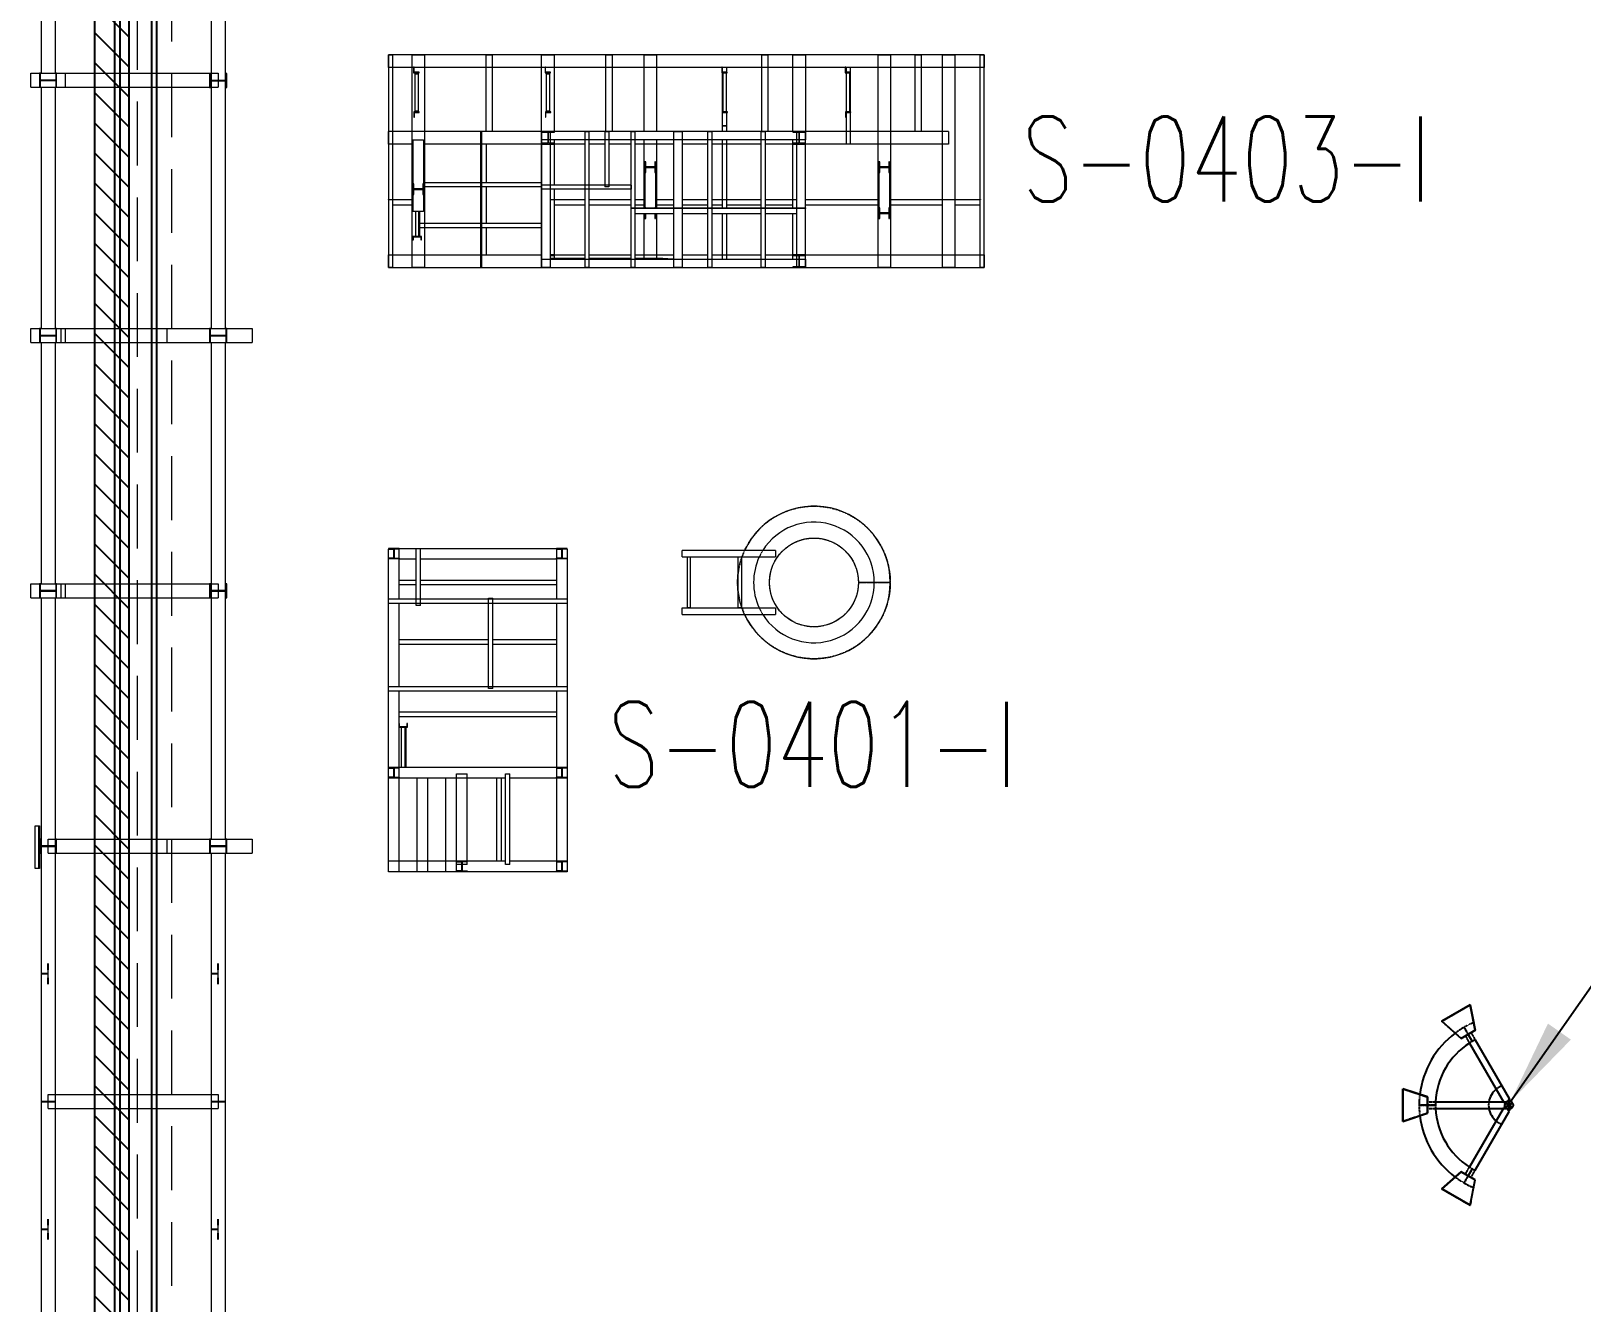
# Model space of a CAD drawing. Header units: inches. Extents: x -430764 to 624329, y 7374 to 217374.
# Drawn here: x -242795 to -224584, y 111871 to 126808 of the extents above; entities that cross this region are included whole.
import ezdxf
from ezdxf.enums import TextEntityAlignment as Align

# ---------------------------------------------------------------- set-up
doc = ezdxf.new("R2010")
doc.units = ezdxf.units.IN
doc.header["$MEASUREMENT"] = 0
doc.linetypes.add('CABLEROUTEALL-EMBED 1_DWG$0$HIDDEN2', pattern=[0.1875, 0.125, -0.0625])
doc.linetypes.add('CABLETRAYLAYOUT-EMBED 2_DWG$0$HIDDEN2', pattern=[0.1875, 0.125, -0.0625])
for name, color, linetype, lineweight in [('Background Stuff', 252, 'Continuous', 5), ('Buildings', 7, 'Continuous', 5), ('Cable Tray Instruments', 7, 'Continuous', 13), ('Cable Tray Power', 7, 'Continuous', 13), ('CABLETRAYLAYOUT-EMBED 2_DWG$0$DwgTemplate', 7, 'Continuous', 9), ('Labels', 7, 'Continuous', 5)]:
    doc.layers.add(name, color=color, linetype=linetype, lineweight=lineweight)
for name, color, linetype in [('Cables', 7, 'Continuous'), ('REV.D CLOUD', 2, 'Continuous'), ('照明平面设备层', 1, 'Continuous')]:
    doc.layers.add(name, color=color, linetype=linetype)
doc.styles.add('HZTXT', font='simplexs.shx', dxfattribs={"width": 0.7, "bigfont": 'hztxt.shx'})
doc.styles.get("Standard").update_dxf_attribs({"font": 'arial.ttf'})
doc.dimstyles.get("Standard").update_dxf_attribs({"dimtxt": 0.18, "dimasz": 0.18, "dimexe": 0.18, "dimexo": 0.0625, "dimgap": 0.09, "dimtad": 0, "dimtih": 1, "dimtoh": 1, "dimdec": 4, "dimzin": 0, "dimdsep": 46, "dimtxsty": 'Standard', "dimcen": 0.09, "dimadec": 0, "dimazin": 0, "dimtfac": 1, "dimtdec": 4, "dimtofl": 0, "dimtmove": 0, "dimatfit": 3, "dimfxl": 1, "dimtolj": 1, "dimtzin": 0, "dimarcsym": 0})

# ---------------------------------------------------------------- blocks, each defined once
blk = doc.blocks.new('Tower Light Type 2')
at = {"layer": '照明平面设备层', "color": 1, "linetype": 'CABLEROUTEALL-EMBED 1_DWG$0$HIDDEN2', "lineweight": -3}
for p, q in [((-401, 2598), (399, 2598)), ((399, 2598), (-401, 2598)), ((-201, 1998), (-401, 2598)), ((-201, 1998), (-401, 2598)), ((399, 2598), (199, 1998)), ((399, 2598), (199, 1998)), ((199, 1998), (-201, 1998)), ((-201, 1998), (199, 1998)), ((80, 2000), (-80, 2000)), ((-80, 2000), (0, 2000)), ((80, 2000), (-80, 2000)), ((-80, 2000), (0, 2000)), ((-80, 2000), (-80, 1798)), ((0, 2200), (0, 1998)), ((0, 1800), (0, 2200)), ((0, 2200), (0, 1998)), ((0, 1800), (0, 2200)), ((0, 2000), (80, 2000)), ((0, 2000), (80, 2000)), ((80, 2000), (80, 1798)), ((-2452, 954), (-2052, 1646)), ((-2052, 1646), (-2452, 954)), ((-2052, 1646), (-1632, 1173)), ((-2052, 1646), (-1632, 1173)), ((0, 1817), (0, 1800)), ((0, 1817), (0, 1800)), ((1632, 1173), (2052, 1646)), ((1632, 1173), (2052, 1646)), ((2052, 1646), (2452, 954)), ((2452, 954), (2052, 1646)), ((-1632, 1173), (-1832, 827)), ((-1832, 827), (-1632, 1173)), ((1832, 827), (1632, 1173)), ((1632, 1173), (1832, 827)), ((-1832, 827), (-2452, 954)), ((-1832, 827), (-2452, 954)), ((-1732, 1000), (-1905, 1100)), ((-1905, 1100), (-1732, 1000)), ((-1732, 1000), (-1905, 1100)), ((-1905, 1100), (-1732, 1000)), ((-1692, 1069), (-1772, 931)), ((-1692, 1069), (-1772, 931)), ((-1772, 931), (-1597, 830)), ((-1732, 1000), (-1559, 900)), ((-1732, 1000), (-1559, 900)), ((-1692, 1069), (-1517, 968)), ((-1559, 900), (-1573, 908)), ((-1559, 900), (-1573, 908)), ((1692, 1069), (1517, 968)), ((1559, 900), (1905, 1100)), ((1559, 900), (1905, 1100)), ((1573, 908), (1559, 900)), ((1573, 908), (1559, 900)), ((1772, 931), (1597, 830)), ((1692, 1069), (1772, 931)), ((1692, 1069), (1772, 931)), ((1905, 1100), (1732, 1000)), ((1905, 1100), (1732, 1000)), ((2452, 954), (1832, 827)), ((2452, 954), (1832, 827)), ((-160, 0), (-40, 69)), ((-160, 0), (-40, -69)), ((-80, 139), (40, 69)), ((-80, 139), (-80, 0)), ((80, 0), (-80, 0)), ((-80, 0), (0, 0)), ((0, 0), (-80, 0)), ((-80, 0), (80, 0)), ((80, 139), (-40, 69)), ((40, 69), (-40, -69)), ((-40, -69), (40, 69)), ((40, -69), (-40, 69)), ((-40, 69), (0, 0)), ((0, 0), (-40, 69)), ((-40, 69), (40, -69)), ((-40, -69), (0, 0)), ((0, 0), (-40, -69)), ((0, 0), (40, 69)), ((40, 69), (0, 0)), ((0, 0), (80, 0)), ((80, 0), (0, 0)), ((0, 0), (40, -69)), ((40, -69), (0, 0)), ((160, 0), (40, 69)), ((160, 0), (40, -69)), ((80, 139), (80, 0))]:
    blk.add_line(p, q, dxfattribs=at)
at = {"layer": '照明平面设备层', "color": 1, "linetype": 'Continuous', "lineweight": -3}
for p, q in [((399, 2598), (-401, 2598)), ((-401, 2598), (399, 2598)), ((-401, 2598), (-201, 1998)), ((-401, 2598), (-201, 1998)), ((199, 1998), (399, 2598)), ((399, 2598), (199, 1998)), ((-201, 1998), (199, 1998)), ((199, 1998), (-201, 1998)), ((0, 1998), (0, 1817)), ((0, 1998), (0, 1817)), ((-2052, 1646), (-2452, 954)), ((-2452, 954), (-2052, 1646)), ((-1632, 1173), (-2052, 1646)), ((-2052, 1646), (-1632, 1173)), ((-80, 1798), (-80, 139)), ((80, 1798), (80, 139)), ((2052, 1646), (1632, 1173)), ((2052, 1646), (1632, 1173)), ((2452, 954), (2052, 1646)), ((2052, 1646), (2452, 954)), ((-1832, 827), (-1632, 1173)), ((-1632, 1173), (-1832, 827)), ((1632, 1173), (1832, 827)), ((1832, 827), (1632, 1173)), ((-2452, 954), (-1832, 827)), ((-2452, 954), (-1832, 827)), ((-1573, 908), (-1732, 1000)), ((-1573, 908), (-1732, 1000)), ((-1597, 830), (-160, 0)), ((-1517, 968), (-80, 139)), ((1517, 968), (80, 139)), ((1597, 830), (160, 0)), ((1732, 1000), (1573, 908)), ((1732, 1000), (1573, 908)), ((1832, 827), (2452, 954)), ((2452, 954), (1832, 827))]:
    blk.add_line(p, q, dxfattribs=at)
blk.add_circle((0, 0), 100, dxfattribs=at)
blk.add_circle((0, 0), 100, dxfattribs=at)
for radius, start, end in [(2200, 96.8607, 143.1743), (2200, 36.8257, 83.1804), (1800, 92.5473, 147.4527), (1800, 32.5473, 87.4527), (500, 99.2069, 140.7931), (500, 99.2069, 140.7931), (500, 39.2069, 80.7931), (500, 39.2069, 80.7931)]:
    blk.add_arc((0, 0), radius, start, end, dxfattribs=at)
at = {"layer": '照明平面设备层', "color": 1, "linetype": 'CABLEROUTEALL-EMBED 1_DWG$0$HIDDEN2', "lineweight": -3}
for radius, start, end in [(2200, 90, 96.8607), (2200, 83.1804, 90), (1800, 90, 92.5473), (1800, 87.4527, 90), (2200, 143.1743, 150), (2200, 30, 36.8257), (2200, 150, 156.8257), (1800, 150, 152.5473), (1800, 147.4527, 150), (1800, 30, 32.5473), (1800, 27.4527, 30), (2200, 23.1743, 30), (500, 80.7931, 99.2069), (500, 80.7931, 99.2069), (500, 140.7931, 159.2069), (500, 140.7931, 159.2069), (500, 20.7931, 39.2069), (500, 20.7931, 39.2069)]:
    blk.add_arc((0, 0), radius, start, end, dxfattribs=at)

msp = doc.modelspace()

# ---------------------------------------------------------------- hatches: boundary and pattern name
at = {"layer": 'Cables'}
h = msp.add_hatch(dxfattribs=at)
h.set_pattern_fill('ANSI31', color=3, scale=2000, angle=90)
h.paths.add_polyline_path([(-242045, 135311), (-241645, 135311), (-241645, 93228), (-242045, 93228)])

# ---------------------------------------------------------------- linework, layer by layer
at = {"layer": 'Background Stuff', "linetype": 'Continuous'}
for p, q in [((-234485, 120628), (-234445, 120628)), ((-234047, 120704), (-234047, 120628)), ((-234445, 120028), (-234485, 120028)), ((-234047, 120028), (-234047, 119952))]:
    msp.add_line(p, q, dxfattribs=at)
at = {"layer": 'Buildings', "color": 5, "linetype": 'CABLETRAYLAYOUT-EMBED 2_DWG$0$HIDDEN2'}
msp.add_line((-233074, 120327), (-232699, 120327), dxfattribs=at)
at = {"layer": 'Buildings', "color": 5, "linetype": 'Continuous'}
msp.add_line((-232699, 120327), (-233074, 120327), dxfattribs=at)
at = {"layer": 'Buildings', "color": 5, "linetype": 'CABLETRAYLAYOUT-EMBED 2_DWG$0$HIDDEN2'}
for radius in [897, 522]:
    msp.add_circle((-233596, 120327), radius, dxfattribs=at)
at = {"layer": 'Buildings', "color": 5, "linetype": 'Continuous'}
msp.add_circle((-233596, 120327), 522, dxfattribs=at)
for radius, start, end in [(897, 0, 155.1293), (709, 0, 147.8739), (897, 160.3785, 161.2366), (709, 154.8745, 204.9339), (897, 172.5107, 187.4893), (897, 204.7195, 0), (709, 211.9213, 0), (897, 198.7634, 199.4758)]:
    msp.add_arc((-233596, 120327), radius, start, end, dxfattribs=at)
at = {"layer": 'Buildings', "color": 5, "linetype": 'CABLETRAYLAYOUT-EMBED 2_DWG$0$HIDDEN2'}
for radius, start, end in [(897, 161.2366, 172.5107), (897, 155.1293, 160.3785), (709, 147.8739, 154.8745), (897, 187.4893, 198.7634), (897, 199.4758, 204.7195), (709, 204.9339, 211.9213)]:
    msp.add_arc((-233596, 120327), radius, start, end, dxfattribs=at)
at = {"layer": 'Cable Tray Instruments', "color": 6, "linetype": 'CABLETRAYLAYOUT-EMBED 2_DWG$0$HIDDEN2', "ltscale": 6000}
msp.add_lwpolyline([(-241145, 135311), (-241145, 93728), (-241545, 93728), (-241545, 135311)], dxfattribs=at)
msp.add_lwpolyline([(-241145, 93728), (-241545, 93728), (-241545, 135311), (-241145, 135311)], close=True, dxfattribs=at)
at = {"layer": 'Cable Tray Power', "color": 3, "linetype": 'Continuous'}
for p, q in [((-242045, 131528), (-242045, 126311)), ((-242045, 126311), (-242045, 126146)), ((-242045, 126146), (-242045, 123311)), ((-242045, 123146), (-242045, 120311)), ((-242045, 117115), (-242045, 117056)), ((-242045, 117115), (-242045, 117056)), ((-241645, 117115), (-241645, 117056)), ((-241645, 117115), (-241645, 117056)), ((-242045, 116927), (-242045, 117056)), ((-242045, 116927), (-242045, 117056)), ((-241645, 116927), (-241645, 117056)), ((-241645, 116927), (-241645, 117056))]:
    msp.add_line(p, q, dxfattribs=at)
for points in [[(-241645, 135311), (-241645, 132228), (-241645, 131528), (-241645, 117518), (-241645, 117458), (-241645, 117398), (-241645, 117458), (-241645, 117518), (-241645, 131528)], [(-242045, 117518), (-242045, 117458), (-242045, 117398), (-242045, 117458)], [(-242045, 117398), (-242045, 117338)], [(-242045, 117338), (-242045, 103378)], [(-241645, 117398), (-241645, 117338)], [(-241645, 117338), (-241645, 103378), (-241645, 100278), (-241645, 103378)]]:
    msp.add_lwpolyline(points, close=True, dxfattribs=at)
msp.add_lwpolyline([(-242045, 120146), (-242045, 117518), (-242045, 131528), (-242045, 132228), (-242045, 131528)], dxfattribs=at)
at = {"layer": 'Cables', "color": 3}
msp.add_lwpolyline([(-242045, 135311), (-241645, 135311), (-241645, 93228), (-242045, 93228)], close=True, dxfattribs=at)
at = {"layer": 'Cables'}
for points in [[(-241809, 93357), (-241809, 135396), (-241752, 135396), (-241752, 93357)], [(-241377, 93728), (-241377, 135350), (-241319, 135350), (-241320, 93728)]]:
    msp.add_lwpolyline(points, dxfattribs=at)
at = {"layer": 'CABLETRAYLAYOUT-EMBED 2_DWG$0$DwgTemplate', "color": 252, "linetype": 'Continuous'}
for p, q in [((-242677, 129228), (-242677, 126311)), ((-242512, 129228), (-242512, 126311)), ((-240677, 129146), (-240677, 126228)), ((-240512, 129146), (-240512, 126228)), ((-238595, 126528), (-238595, 124028)), ((-238595, 126528), (-238547, 126528)), ((-238595, 126378), (-238595, 126528)), ((-231595, 126528), (-238595, 126528)), ((-238547, 126528), (-238547, 124028)), ((-238320, 126528), (-238320, 124028)), ((-238320, 126528), (-238170, 126528)), ((-238170, 126528), (-238170, 124028)), ((-237451, 126528), (-237451, 125628)), ((-237451, 126528), (-237376, 126528)), ((-237376, 126528), (-237376, 125628)), ((-236796, 124028), (-236796, 126528)), ((-236796, 126528), (-236646, 126528)), ((-236646, 125628), (-236646, 126528)), ((-236043, 126528), (-235968, 126528)), ((-236043, 126528), (-236043, 125628)), ((-235968, 126528), (-235968, 125628)), ((-235595, 126528), (-235595, 125628)), ((-235595, 126528), (-235445, 126528)), ((-235445, 126528), (-235445, 125628)), ((-234212, 126528), (-234137, 126528)), ((-234212, 126528), (-234212, 125628)), ((-234137, 126528), (-234137, 125628)), ((-233846, 126528), (-233696, 126528)), ((-233846, 126528), (-233846, 125628)), ((-233696, 126528), (-233696, 125628)), ((-232845, 126528), (-232695, 126528)), ((-232845, 126528), (-232845, 124028)), ((-232695, 126528), (-232695, 124028)), ((-232412, 126528), (-232337, 126528)), ((-232412, 126528), (-232412, 125628)), ((-232337, 126528), (-232337, 125628)), ((-232090, 126528), (-232090, 124028)), ((-232090, 126528), (-231940, 126528)), ((-231940, 126528), (-231940, 124028)), ((-231643, 126528), (-231595, 126528)), ((-231643, 124028), (-231643, 126528)), ((-231595, 126528), (-231595, 126378)), ((-231595, 124028), (-231595, 126528)), ((-242795, 126146), (-242795, 126311)), ((-242795, 126311), (-242395, 126311)), ((-242696, 126311), (-242696, 126146)), ((-242685, 126311), (-242696, 126311)), ((-242685, 126231), (-242685, 126311)), ((-242504, 126231), (-242685, 126231)), ((-242685, 126146), (-242685, 126225)), ((-242685, 126225), (-242504, 126225)), ((-242494, 126311), (-242504, 126311)), ((-242504, 126311), (-242504, 126231)), ((-242504, 126225), (-242504, 126146)), ((-242494, 126146), (-242494, 126311)), ((-242395, 126311), (-242395, 126146)), ((-242395, 126311), (-240595, 126311)), ((-240685, 126308), (-240696, 126308)), ((-240696, 126308), (-240696, 126143)), ((-240685, 126228), (-240685, 126308)), ((-240504, 126228), (-240685, 126228)), ((-240685, 126222), (-240504, 126222)), ((-240685, 126143), (-240685, 126222)), ((-240512, 126228), (-240677, 126228)), ((-240677, 126225), (-240512, 126225)), ((-240677, 126225), (-240677, 123311)), ((-240595, 126311), (-240595, 126146)), ((-240512, 126225), (-240512, 123311)), ((-240504, 126308), (-240504, 126228)), ((-240494, 126308), (-240504, 126308)), ((-240504, 126222), (-240504, 126143)), ((-240494, 126143), (-240494, 126308)), ((-238299, 126378), (-238595, 126378)), ((-238299, 126381), (-238299, 126318)), ((-238293, 126381), (-238299, 126381)), ((-238299, 126318), (-238236, 126318)), ((-238293, 126324), (-238293, 126381)), ((-236754, 126378), (-238293, 126378)), ((-238236, 126324), (-238293, 126324)), ((-238286, 126306), (-238243, 126306)), ((-238286, 126306), (-238286, 125871)), ((-238243, 125871), (-238243, 126306)), ((-238236, 126318), (-238236, 126324)), ((-236748, 126381), (-236754, 126381)), ((-236754, 126381), (-236754, 126318)), ((-236754, 126318), (-236691, 126318)), ((-236748, 126324), (-236748, 126381)), ((-234679, 126378), (-236748, 126378)), ((-236691, 126324), (-236748, 126324)), ((-236741, 126306), (-236698, 126306)), ((-236741, 126306), (-236741, 125871)), ((-236698, 125871), (-236698, 126306)), ((-236691, 126318), (-236691, 126324)), ((-234673, 126381), (-234679, 126381)), ((-234679, 126381), (-234679, 126318)), ((-234679, 126318), (-234616, 126318)), ((-234673, 126381), (-234673, 126324)), ((-234673, 126381), (-234625, 126381)), ((-234673, 126324), (-234673, 126381)), ((-233229, 126378), (-234673, 126378)), ((-234616, 126324), (-234673, 126324)), ((-234673, 126318), (-234673, 125858)), ((-234666, 126318), (-234623, 126318)), ((-234666, 126318), (-234666, 125858)), ((-234625, 126381), (-234625, 126324)), ((-234623, 125858), (-234623, 126318)), ((-234616, 126318), (-234616, 126324)), ((-233229, 126381), (-233229, 126318)), ((-233223, 126381), (-233229, 126381)), ((-233229, 126318), (-233166, 126318)), ((-233223, 126324), (-233223, 126381)), ((-231595, 126378), (-233223, 126378)), ((-233166, 126324), (-233223, 126324)), ((-233219, 126381), (-233219, 126324)), ((-233219, 126381), (-233171, 126381)), ((-233219, 126318), (-233219, 125858)), ((-233216, 126318), (-233173, 126318)), ((-233216, 126318), (-233216, 125858)), ((-233173, 125858), (-233173, 126318)), ((-233171, 126381), (-233171, 126324)), ((-233171, 126318), (-233171, 125858)), ((-233166, 126318), (-233166, 126324)), ((-242795, 126146), (-242395, 126146)), ((-242696, 126146), (-242685, 126146)), ((-242677, 126146), (-242677, 123311)), ((-242512, 126146), (-242512, 123311)), ((-242504, 126146), (-242494, 126146)), ((-242395, 126146), (-240595, 126146)), ((-240696, 126143), (-240685, 126143)), ((-240504, 126143), (-240494, 126143)), ((-238233, 125858), (-238296, 125858)), ((-238296, 125858), (-238296, 125795)), ((-238290, 125852), (-238233, 125852)), ((-238290, 125795), (-238290, 125852)), ((-238286, 125871), (-238243, 125871)), ((-238233, 125852), (-238233, 125858)), ((-236751, 125858), (-236751, 125795)), ((-236688, 125858), (-236751, 125858)), ((-236745, 125795), (-236745, 125852)), ((-236745, 125852), (-236688, 125852)), ((-236741, 125871), (-236698, 125871)), ((-236688, 125852), (-236688, 125858)), ((-234613, 125858), (-234676, 125858)), ((-234676, 125858), (-234676, 125795)), ((-234670, 125852), (-234613, 125852)), ((-234670, 125795), (-234670, 125852)), ((-234623, 125858), (-234666, 125858)), ((-234625, 125852), (-234625, 125695)), ((-234613, 125852), (-234613, 125858)), ((-233226, 125858), (-233226, 125795)), ((-233163, 125858), (-233226, 125858)), ((-233220, 125852), (-233163, 125852)), ((-233220, 125795), (-233220, 125852)), ((-233219, 125852), (-233219, 125478)), ((-233173, 125858), (-233216, 125858)), ((-233171, 125852), (-233171, 125478)), ((-233163, 125852), (-233163, 125858)), ((-238296, 125795), (-238290, 125795)), ((-236751, 125795), (-236745, 125795)), ((-234676, 125795), (-234670, 125795)), ((-234673, 125795), (-234673, 125695)), ((-234625, 125695), (-234673, 125695)), ((-234673, 125695), (-234625, 125695)), ((-234673, 125695), (-234673, 125628)), ((-234625, 125695), (-234625, 125628)), ((-233226, 125795), (-233220, 125795)), ((-238595, 125478), (-238595, 125628)), ((-236795, 125628), (-238595, 125628)), ((-238307, 125478), (-238595, 125478)), ((-238307, 125528), (-238307, 125011)), ((-238307, 125528), (-238182, 125528)), ((-238182, 125528), (-238182, 125011)), ((-236795, 125478), (-238182, 125478)), ((-237508, 125628), (-237502, 125628)), ((-237508, 125028), (-237508, 125628)), ((-237502, 125628), (-237502, 125028)), ((-237376, 125628), (-237451, 125628)), ((-237445, 125028), (-237445, 125478)), ((-236795, 125528), (-236795, 125628)), ((-233695, 125628), (-236795, 125628)), ((-236795, 125628), (-236795, 124028)), ((-236795, 125628), (-236695, 125628)), ((-236795, 125628), (-236795, 125618)), ((-236645, 125628), (-236795, 125628)), ((-236795, 125618), (-236723, 125618)), ((-233695, 125528), (-236795, 125528)), ((-236795, 125488), (-236795, 125478)), ((-236723, 125488), (-236795, 125488)), ((-236795, 125478), (-236645, 125478)), ((-236723, 125618), (-236723, 125488)), ((-236716, 125488), (-236716, 125618)), ((-236716, 125618), (-236645, 125618)), ((-236645, 125488), (-236716, 125488)), ((-236695, 125628), (-236695, 124028)), ((-236646, 125488), (-236646, 125528)), ((-236646, 124996), (-236646, 125478)), ((-236645, 125618), (-236645, 125628)), ((-236645, 125478), (-236645, 125488)), ((-236285, 125478), (-236645, 125478)), ((-236285, 124028), (-236285, 125628)), ((-236285, 125628), (-236237, 125628)), ((-236237, 124028), (-236237, 125628)), ((-236053, 125478), (-236237, 125478)), ((-236053, 125628), (-236005, 125628)), ((-236053, 125628), (-236053, 124978)), ((-236005, 125628), (-236005, 124978)), ((-235745, 125478), (-236005, 125478)), ((-235745, 124028), (-235745, 125628)), ((-235745, 125628), (-235697, 125628)), ((-235697, 124028), (-235697, 125628)), ((-235245, 125478), (-235697, 125478)), ((-235595, 125528), (-235595, 124728)), ((-235445, 125528), (-235445, 124728)), ((-235245, 125628), (-235245, 124028)), ((-235245, 125628), (-235145, 125628)), ((-235245, 125534), (-235245, 125528)), ((-235245, 125528), (-235245, 125534)), ((-235145, 125628), (-235145, 124028)), ((-234845, 125478), (-235145, 125478)), ((-234845, 125628), (-234797, 125628)), ((-234845, 125628), (-234845, 124028)), ((-234797, 125628), (-234797, 124028)), ((-234215, 125478), (-234797, 125478)), ((-234673, 125528), (-234673, 124728)), ((-234625, 125528), (-234625, 124728)), ((-234215, 124028), (-234215, 125628)), ((-234215, 125628), (-234167, 125628)), ((-234167, 124028), (-234167, 125628)), ((-233845, 125478), (-234167, 125478)), ((-233846, 125528), (-233846, 124728)), ((-233845, 125628), (-233845, 125618)), ((-233695, 125628), (-233845, 125628)), ((-233845, 125618), (-233773, 125618)), ((-233773, 125488), (-233845, 125488)), ((-233845, 125488), (-233845, 125478)), ((-233845, 125478), (-233695, 125478)), ((-233795, 124028), (-233795, 125628)), ((-233795, 125628), (-233695, 125628)), ((-233773, 125618), (-233773, 125488)), ((-233766, 125618), (-233695, 125618)), ((-233766, 125488), (-233766, 125618)), ((-233695, 125488), (-233766, 125488)), ((-233695, 125628), (-233695, 125528)), ((-233695, 124028), (-233695, 125628)), ((-233695, 125618), (-233695, 125628)), ((-232015, 125628), (-233695, 125628)), ((-233695, 125478), (-233695, 125488)), ((-232015, 125478), (-233695, 125478)), ((-233171, 125478), (-233219, 125478)), ((-232337, 125628), (-232412, 125628)), ((-232015, 125628), (-232015, 125478)), ((-235573, 125271), (-235582, 125271)), ((-235582, 125271), (-235582, 125146)), ((-235582, 125208), (-235457, 125208)), ((-235582, 125208), (-235582, 124728)), ((-235582, 125146), (-235573, 125146)), ((-235573, 125212), (-235573, 125271)), ((-235466, 125212), (-235573, 125212)), ((-235573, 125205), (-235466, 125205)), ((-235573, 125146), (-235573, 125205)), ((-235457, 125271), (-235466, 125271)), ((-235466, 125271), (-235466, 125212)), ((-235466, 125205), (-235466, 125146)), ((-235466, 125146), (-235457, 125146)), ((-235457, 125146), (-235457, 125271)), ((-235457, 125208), (-235457, 124728)), ((-232823, 125271), (-232832, 125271)), ((-232832, 125271), (-232832, 125146)), ((-232832, 125208), (-232707, 125208)), ((-232832, 125208), (-232832, 124668)), ((-232832, 125146), (-232823, 125146)), ((-232823, 125212), (-232823, 125271)), ((-232716, 125212), (-232823, 125212)), ((-232823, 125146), (-232823, 125205)), ((-232823, 125205), (-232716, 125205)), ((-232716, 125271), (-232716, 125212)), ((-232707, 125271), (-232716, 125271)), ((-232716, 125205), (-232716, 125146)), ((-232716, 125146), (-232707, 125146)), ((-232707, 125146), (-232707, 125271)), ((-232707, 125208), (-232707, 124668)), ((-238308, 124932), (-238308, 124892)), ((-238307, 124932), (-238308, 124932)), ((-238307, 125011), (-238307, 124886)), ((-238298, 125011), (-238307, 125011)), ((-238298, 124952), (-238298, 125011)), ((-238191, 124952), (-238298, 124952)), ((-238298, 124945), (-238191, 124945)), ((-238298, 124886), (-238298, 124945)), ((-238191, 125011), (-238191, 124952)), ((-238182, 125011), (-238191, 125011)), ((-238191, 124945), (-238191, 124886)), ((-238182, 125028), (-236796, 125028)), ((-238182, 124886), (-238182, 125011)), ((-238182, 124980), (-236796, 124980)), ((-237508, 124548), (-237508, 125028)), ((-237508, 125028), (-237502, 125028)), ((-237502, 125028), (-237508, 125028)), ((-237502, 125028), (-237502, 124548)), ((-237445, 124548), (-237445, 124980)), ((-236796, 125028), (-236796, 124980)), ((-235745, 124996), (-236795, 124996)), ((-236795, 124948), (-236795, 124996)), ((-235745, 124948), (-236795, 124948)), ((-236646, 124178), (-236646, 124948)), ((-236005, 124978), (-236053, 124978)), ((-235745, 124996), (-235745, 124948)), ((-238595, 124828), (-238307, 124828)), ((-238595, 124822), (-238595, 124828)), ((-238307, 124822), (-238595, 124822)), ((-238547, 124765), (-238320, 124765)), ((-238308, 124892), (-238307, 124892)), ((-238307, 124886), (-238307, 124688)), ((-238307, 124886), (-238298, 124886)), ((-238191, 124886), (-238182, 124886)), ((-238182, 124886), (-238182, 124688)), ((-236796, 124828), (-236795, 124828)), ((-236796, 124822), (-236796, 124828)), ((-236795, 124822), (-236796, 124822)), ((-236695, 124828), (-236285, 124828)), ((-236285, 124822), (-236695, 124822)), ((-236646, 124765), (-236285, 124765)), ((-236237, 124828), (-235745, 124828)), ((-235745, 124822), (-236237, 124822)), ((-236237, 124765), (-235745, 124765)), ((-235697, 124828), (-235582, 124828)), ((-235582, 124822), (-235697, 124822)), ((-235697, 124765), (-235595, 124765)), ((-235457, 124828), (-235245, 124828)), ((-235245, 124822), (-235457, 124822)), ((-235445, 124765), (-235245, 124765)), ((-235145, 124828), (-234845, 124828)), ((-234845, 124822), (-235145, 124822)), ((-235145, 124765), (-234845, 124765)), ((-234797, 124828), (-234625, 124828)), ((-234625, 124822), (-234797, 124822)), ((-234797, 124765), (-234673, 124765)), ((-234625, 124828), (-234625, 124822)), ((-234625, 124822), (-234625, 124828)), ((-234625, 124828), (-234215, 124828)), ((-234215, 124822), (-234625, 124822)), ((-234625, 124765), (-234215, 124765)), ((-234167, 124828), (-233795, 124828)), ((-233795, 124822), (-234167, 124822)), ((-234167, 124765), (-233846, 124765)), ((-233695, 124828), (-232832, 124828)), ((-232832, 124822), (-233695, 124822)), ((-233695, 124765), (-232845, 124765)), ((-232707, 124828), (-232015, 124828)), ((-232015, 124822), (-232707, 124822)), ((-232695, 124765), (-232090, 124765)), ((-232015, 124828), (-232015, 124822)), ((-232015, 124828), (-231640, 124828)), ((-232015, 124822), (-232015, 124828)), ((-231640, 124822), (-232015, 124822)), ((-231940, 124765), (-231643, 124765)), ((-231640, 124828), (-231640, 124822)), ((-238182, 124688), (-238307, 124688)), ((-238278, 124688), (-238278, 124392)), ((-238238, 124392), (-238238, 124688)), ((-238227, 124392), (-238227, 124688)), ((-235745, 124728), (-235195, 124728)), ((-235745, 124722), (-235745, 124728)), ((-235195, 124722), (-235745, 124722)), ((-235697, 124665), (-235245, 124665)), ((-235595, 124665), (-235595, 124135)), ((-235582, 124731), (-235582, 124728)), ((-235573, 124731), (-235582, 124731)), ((-235582, 124665), (-235582, 124606)), ((-235582, 124606), (-235573, 124606)), ((-235573, 124728), (-235573, 124731)), ((-235573, 124606), (-235573, 124665)), ((-235573, 124665), (-235466, 124665)), ((-235466, 124731), (-235466, 124728)), ((-235457, 124731), (-235466, 124731)), ((-235466, 124665), (-235466, 124606)), ((-235466, 124606), (-235457, 124606)), ((-235457, 124728), (-235457, 124731)), ((-235457, 124606), (-235457, 124665)), ((-235445, 124665), (-235445, 124135)), ((-235195, 124728), (-234845, 124728)), ((-235195, 124722), (-235195, 124728)), ((-235195, 124728), (-235195, 124722)), ((-234845, 124722), (-235195, 124722)), ((-235145, 124665), (-234845, 124665)), ((-234845, 124722), (-234845, 124728)), ((-234845, 124728), (-234215, 124728)), ((-234845, 124728), (-234845, 124722)), ((-234215, 124722), (-234845, 124722)), ((-234797, 124665), (-234215, 124665)), ((-234673, 124665), (-234673, 124128)), ((-234625, 124665), (-234625, 124128)), ((-234215, 124728), (-234215, 124722)), ((-234215, 124722), (-234215, 124728)), ((-234215, 124728), (-233695, 124728)), ((-233695, 124722), (-234215, 124722)), ((-234167, 124665), (-233795, 124665)), ((-233846, 124665), (-233846, 124128)), ((-233695, 124728), (-233695, 124722)), ((-232823, 124731), (-232832, 124731)), ((-232832, 124731), (-232832, 124606)), ((-232707, 124668), (-232832, 124668)), ((-232832, 124606), (-232823, 124606)), ((-232823, 124672), (-232823, 124731)), ((-232716, 124672), (-232823, 124672)), ((-232823, 124665), (-232716, 124665)), ((-232823, 124606), (-232823, 124665)), ((-232707, 124731), (-232716, 124731)), ((-232716, 124731), (-232716, 124672)), ((-232716, 124665), (-232716, 124606)), ((-232716, 124606), (-232707, 124606)), ((-232707, 124606), (-232707, 124731)), ((-238207, 124392), (-238308, 124392)), ((-238308, 124392), (-238308, 124352)), ((-238301, 124389), (-238214, 124389)), ((-238301, 124352), (-238301, 124389)), ((-238227, 124548), (-236796, 124548)), ((-238227, 124500), (-236796, 124500)), ((-238214, 124389), (-238214, 124352)), ((-238207, 124352), (-238207, 124392)), ((-237508, 124028), (-237508, 124548)), ((-237508, 124548), (-237502, 124548)), ((-237502, 124548), (-237508, 124548)), ((-237502, 124548), (-237502, 124028)), ((-237445, 124178), (-237445, 124500)), ((-236796, 124548), (-236796, 124500)), ((-238308, 124352), (-238301, 124352)), ((-238214, 124352), (-238207, 124352)), ((-238595, 124028), (-238595, 124178)), ((-238595, 124178), (-236796, 124178)), ((-238547, 124028), (-238595, 124028)), ((-238595, 124028), (-236796, 124028)), ((-238170, 124028), (-238320, 124028)), ((-237502, 124028), (-237508, 124028)), ((-236796, 124168), (-236796, 124178)), ((-236795, 124178), (-236796, 124178)), ((-236795, 124168), (-236796, 124168)), ((-236796, 124028), (-236796, 124038)), ((-236795, 124038), (-236796, 124038)), ((-236796, 124028), (-236795, 124028)), ((-236795, 124178), (-236795, 124168)), ((-236795, 124128), (-233695, 124128)), ((-236795, 124028), (-236795, 124128)), ((-236795, 124038), (-236795, 124028)), ((-236795, 124028), (-233695, 124028)), ((-236695, 124028), (-236795, 124028)), ((-236645, 124178), (-236695, 124178)), ((-236695, 124168), (-236645, 124168)), ((-236285, 124135), (-236695, 124135)), ((-236285, 124129), (-236695, 124129)), ((-236646, 124135), (-236646, 124168)), ((-236645, 124178), (-236285, 124178)), ((-236645, 124168), (-236645, 124178)), ((-236237, 124028), (-236285, 124028)), ((-236237, 124178), (-235745, 124178)), ((-235745, 124135), (-236237, 124135)), ((-235745, 124129), (-236237, 124129)), ((-235697, 124028), (-235745, 124028)), ((-235697, 124178), (-235245, 124178)), ((-235373, 124135), (-235697, 124135)), ((-235373, 124129), (-235697, 124129)), ((-235250, 124128), (-235373, 124135)), ((-235373, 124135), (-235373, 124129)), ((-235373, 124129), (-235361, 124128)), ((-235245, 124028), (-235245, 124034)), ((-235145, 124028), (-235245, 124028)), ((-235145, 124178), (-234845, 124178)), ((-234797, 124028), (-234845, 124028)), ((-234797, 124178), (-234215, 124178)), ((-234167, 124028), (-234215, 124028)), ((-234167, 124178), (-233845, 124178)), ((-233695, 124178), (-233845, 124178)), ((-233845, 124178), (-233845, 124168)), ((-233845, 124168), (-233773, 124168)), ((-233773, 124038), (-233845, 124038)), ((-233845, 124038), (-233845, 124028)), ((-233845, 124028), (-233695, 124028)), ((-233695, 124028), (-233795, 124028)), ((-233773, 124168), (-233773, 124038)), ((-233766, 124038), (-233766, 124168)), ((-233766, 124168), (-233695, 124168)), ((-233695, 124038), (-233766, 124038)), ((-233695, 124168), (-233695, 124178)), ((-233695, 124178), (-231595, 124178)), ((-233695, 124128), (-233695, 124028)), ((-233695, 124028), (-233695, 124038)), ((-233695, 124028), (-231595, 124028)), ((-232695, 124028), (-232845, 124028)), ((-231940, 124028), (-232090, 124028)), ((-231595, 124028), (-231643, 124028)), ((-231595, 124178), (-231595, 124028)), ((-242795, 123311), (-242395, 123311)), ((-242795, 123146), (-242795, 123311)), ((-242685, 123311), (-242696, 123311)), ((-242696, 123311), (-242696, 123146)), ((-242685, 123231), (-242685, 123311)), ((-242494, 123311), (-242504, 123311)), ((-242504, 123311), (-242504, 123231)), ((-242494, 123146), (-242494, 123311)), ((-242445, 123311), (-242445, 123146)), ((-242395, 123311), (-242395, 123146)), ((-242395, 123311), (-241195, 123311)), ((-241195, 123311), (-240195, 123311)), ((-241195, 123146), (-241195, 123311)), ((-240685, 123311), (-240696, 123311)), ((-240696, 123311), (-240696, 123146)), ((-240685, 123231), (-240685, 123311)), ((-240504, 123311), (-240504, 123231)), ((-240494, 123311), (-240504, 123311)), ((-240494, 123146), (-240494, 123311)), ((-240195, 123311), (-240195, 123146)), ((-242795, 123146), (-242395, 123146)), ((-242696, 123146), (-242685, 123146)), ((-242504, 123231), (-242685, 123231)), ((-242685, 123146), (-242685, 123225)), ((-242685, 123225), (-242504, 123225)), ((-242677, 123146), (-242677, 120311)), ((-242512, 123146), (-242512, 120311)), ((-242504, 123225), (-242504, 123146)), ((-242504, 123146), (-242494, 123146)), ((-242395, 123146), (-241195, 123146)), ((-241195, 123146), (-240195, 123146)), ((-240696, 123146), (-240685, 123146)), ((-240504, 123231), (-240685, 123231)), ((-240685, 123225), (-240504, 123225)), ((-240685, 123146), (-240685, 123225)), ((-240677, 123146), (-240677, 120228)), ((-240512, 123146), (-240512, 120228)), ((-240504, 123225), (-240504, 123146)), ((-240504, 123146), (-240494, 123146)), ((-238470, 120728), (-238595, 120728)), ((-238595, 120728), (-238595, 120719)), ((-238595, 120612), (-238595, 120719)), ((-238595, 120719), (-238536, 120719)), ((-238595, 120612), (-238595, 120719)), ((-238536, 120612), (-238595, 120612)), ((-238595, 120603), (-238595, 120612)), ((-238470, 120603), (-238595, 120603)), ((-238595, 120135), (-238595, 120603)), ((-238536, 120719), (-238536, 120612)), ((-238470, 120719), (-238529, 120719)), ((-238529, 120719), (-238529, 120612)), ((-238529, 120612), (-238470, 120612)), ((-238470, 120728), (-238271, 120728)), ((-238470, 120719), (-238470, 120728)), ((-238470, 120612), (-238470, 120719)), ((-238470, 120612), (-238470, 120603)), ((-238470, 120603), (-238271, 120603)), ((-238470, 120135), (-238470, 120603)), ((-238271, 120728), (-238218, 120728)), ((-238271, 120056), (-238271, 120728)), ((-238218, 120728), (-236620, 120728)), ((-238218, 120056), (-238218, 120728)), ((-238218, 120603), (-236620, 120603)), ((-236620, 120728), (-236620, 120719)), ((-236495, 120728), (-236620, 120728)), ((-236620, 120719), (-236561, 120719)), ((-236620, 120719), (-236620, 120612)), ((-236620, 120603), (-236620, 120612)), ((-236561, 120612), (-236620, 120612)), ((-236495, 120603), (-236620, 120603)), ((-236620, 120603), (-236620, 120135)), ((-236561, 120719), (-236561, 120612)), ((-236495, 120719), (-236554, 120719)), ((-236554, 120719), (-236554, 120612)), ((-236554, 120612), (-236495, 120612)), ((-236495, 120719), (-236495, 120728)), ((-236495, 120719), (-236495, 120612)), ((-236495, 120719), (-236495, 120612)), ((-236495, 120612), (-236495, 120603)), ((-236495, 120603), (-236495, 120135)), ((-234047, 120704), (-235145, 120704)), ((-235145, 120628), (-235145, 120704)), ((-235145, 120628), (-234047, 120628)), ((-235085, 120628), (-235045, 120628)), ((-235085, 120628), (-235085, 120028)), ((-235045, 120028), (-235045, 120628)), ((-234485, 120028), (-234485, 120628)), ((-234445, 120028), (-234445, 120628)), ((-242795, 120311), (-242395, 120311)), ((-242795, 120146), (-242795, 120311)), ((-242685, 120311), (-242696, 120311)), ((-242696, 120311), (-242696, 120146)), ((-242685, 120231), (-242685, 120311)), ((-242504, 120231), (-242685, 120231)), ((-242685, 120146), (-242685, 120225)), ((-242685, 120225), (-242504, 120225)), ((-242494, 120311), (-242504, 120311)), ((-242504, 120311), (-242504, 120231)), ((-242504, 120225), (-242504, 120146)), ((-242494, 120146), (-242494, 120311)), ((-242445, 120311), (-242445, 120146)), ((-242395, 120311), (-240595, 120311)), ((-242395, 120311), (-242395, 120146)), ((-240696, 120311), (-240696, 120146)), ((-240685, 120311), (-240696, 120311)), ((-240685, 120231), (-240685, 120311)), ((-240504, 120231), (-240685, 120231)), ((-240685, 120225), (-240504, 120225)), ((-240685, 120146), (-240685, 120225)), ((-240512, 120228), (-240677, 120228)), ((-240677, 120225), (-240677, 117311)), ((-240677, 120225), (-240512, 120225)), ((-240595, 120311), (-240595, 120146)), ((-240512, 120225), (-240512, 117311)), ((-240494, 120311), (-240504, 120311)), ((-240504, 120311), (-240504, 120231)), ((-240504, 120225), (-240504, 120146)), ((-240494, 120146), (-240494, 120311)), ((-238470, 120355), (-238271, 120355)), ((-238470, 120302), (-238271, 120302)), ((-238218, 120355), (-236620, 120355)), ((-238218, 120302), (-236620, 120302)), ((-242795, 120146), (-242395, 120146)), ((-242696, 120146), (-242685, 120146)), ((-242677, 120146), (-242677, 117228)), ((-242512, 120146), (-242512, 117228)), ((-242504, 120146), (-242494, 120146)), ((-242395, 120146), (-240595, 120146)), ((-240696, 120146), (-240685, 120146)), ((-240504, 120146), (-240494, 120146)), ((-238595, 120135), (-236495, 120135)), ((-238595, 120082), (-238595, 120135)), ((-238595, 120082), (-236495, 120082)), ((-238595, 119105), (-238595, 120082)), ((-238470, 119105), (-238470, 120082)), ((-238218, 120056), (-238271, 120056)), ((-237421, 119079), (-237421, 120144)), ((-237421, 120144), (-237368, 120144)), ((-237368, 119079), (-237368, 120144)), ((-236620, 120082), (-236620, 119105)), ((-236495, 120135), (-236495, 120082)), ((-236495, 120082), (-236495, 119105)), ((-235145, 119952), (-235145, 120028)), ((-235145, 120028), (-234047, 120028)), ((-235045, 120028), (-235085, 120028)), ((-235145, 119952), (-234047, 119952)), ((-238470, 119655), (-237421, 119655)), ((-237368, 119655), (-236620, 119655)), ((-238470, 119602), (-237421, 119602)), ((-237368, 119602), (-236620, 119602)), ((-238595, 119105), (-236495, 119105)), ((-238595, 119052), (-238595, 119105)), ((-236495, 119105), (-236495, 119052)), ((-238595, 119052), (-236495, 119052)), ((-238595, 118028), (-238595, 119052)), ((-238470, 118028), (-238470, 119052)), ((-237368, 119079), (-237421, 119079)), ((-236620, 119052), (-236620, 116928)), ((-236495, 119052), (-236495, 116928)), ((-238470, 118805), (-236620, 118805)), ((-238470, 118752), (-236620, 118752)), ((-238464, 118668), (-238470, 118668)), ((-238470, 118628), (-238370, 118628)), ((-238464, 118632), (-238464, 118668)), ((-238378, 118632), (-238464, 118632)), ((-238442, 118153), (-238442, 118628)), ((-238402, 118628), (-238402, 118153)), ((-238391, 118628), (-238391, 118153)), ((-238370, 118668), (-238378, 118668)), ((-238378, 118668), (-238378, 118632)), ((-238370, 118628), (-238370, 118668)), ((-236495, 118153), (-238595, 118153)), ((-238595, 118028), (-238595, 118153)), ((-238595, 118153), (-238595, 118144)), ((-238470, 118153), (-238595, 118153)), ((-238595, 118144), (-238536, 118144)), ((-238595, 118028), (-238595, 118037)), ((-238536, 118037), (-238595, 118037)), ((-238595, 116928), (-238595, 118028)), ((-237221, 118028), (-238595, 118028)), ((-238470, 118028), (-238595, 118028)), ((-238470, 118028), (-238595, 118028)), ((-238536, 118144), (-238536, 118037)), ((-238529, 118144), (-238529, 118037)), ((-238470, 118144), (-238529, 118144)), ((-238529, 118037), (-238470, 118037)), ((-238470, 118144), (-238470, 118153)), ((-238470, 118037), (-238470, 118028)), ((-238470, 116928), (-238470, 118028)), ((-238257, 116928), (-238257, 118028)), ((-238132, 116928), (-238132, 118028)), ((-237920, 116928), (-237920, 118028)), ((-237795, 118078), (-237670, 118078)), ((-237795, 117013), (-237795, 118078)), ((-237670, 117013), (-237670, 118078)), ((-237321, 117053), (-237321, 118028)), ((-237268, 117053), (-237268, 118028)), ((-237221, 117013), (-237221, 118078)), ((-237221, 118078), (-237168, 118078)), ((-237168, 117013), (-237168, 118078)), ((-236495, 118028), (-237168, 118028)), ((-236620, 118153), (-236620, 118144)), ((-236495, 118153), (-236620, 118153)), ((-236620, 118144), (-236561, 118144)), ((-236620, 118028), (-236620, 118037)), ((-236561, 118037), (-236620, 118037)), ((-236495, 118028), (-236620, 118028)), ((-236561, 118144), (-236561, 118037)), ((-236554, 118144), (-236554, 118037)), ((-236495, 118144), (-236554, 118144)), ((-236554, 118037), (-236495, 118037)), ((-236495, 118144), (-236495, 118153)), ((-236495, 118153), (-236495, 118028)), ((-236495, 118037), (-236495, 118028)), ((-242746, 117466), (-242706, 117466)), ((-242746, 116966), (-242746, 117466)), ((-242706, 117466), (-242706, 116966)), ((-242706, 117466), (-242696, 117466)), ((-242696, 117466), (-242696, 117311)), ((-242696, 117311), (-242696, 117146)), ((-242685, 117311), (-242696, 117311)), ((-242685, 117231), (-242685, 117311)), ((-242595, 117146), (-242595, 117311)), ((-242595, 117311), (-241195, 117311)), ((-242504, 117311), (-242504, 117231)), ((-242494, 117311), (-242504, 117311)), ((-242494, 117146), (-242494, 117311)), ((-241195, 117146), (-241195, 117311)), ((-241195, 117311), (-240195, 117311)), ((-240685, 117311), (-240696, 117311)), ((-240696, 117311), (-240696, 117146)), ((-240685, 117231), (-240685, 117311)), ((-240494, 117311), (-240504, 117311)), ((-240504, 117311), (-240504, 117231)), ((-240494, 117146), (-240494, 117311)), ((-240195, 117311), (-240195, 117146)), ((-242696, 117146), (-242696, 116966)), ((-242696, 117146), (-242685, 117146)), ((-242504, 117231), (-242685, 117231)), ((-242685, 117225), (-242504, 117225)), ((-242685, 117146), (-242685, 117225)), ((-242677, 117228), (-242512, 117228)), ((-242677, 117228), (-242677, 114228)), ((-242512, 117228), (-242677, 117228)), ((-242595, 117146), (-241195, 117146)), ((-242512, 117228), (-242512, 114228)), ((-242504, 117225), (-242504, 117146)), ((-242504, 117146), (-242494, 117146)), ((-241195, 117146), (-240195, 117146)), ((-240696, 117146), (-240685, 117146)), ((-240504, 117231), (-240685, 117231)), ((-240685, 117146), (-240685, 117225)), ((-240685, 117225), (-240504, 117225)), ((-240677, 117146), (-240677, 114228)), ((-240512, 117146), (-240512, 114228)), ((-240504, 117225), (-240504, 117146)), ((-240504, 117146), (-240494, 117146)), ((-242706, 116966), (-242746, 116966)), ((-242696, 116966), (-242706, 116966)), ((-238595, 116928), (-238595, 117053)), ((-237795, 117053), (-238595, 117053)), ((-238470, 116928), (-238595, 116928)), ((-237795, 116928), (-238595, 116928)), ((-238132, 116928), (-238257, 116928)), ((-237795, 116928), (-237920, 116928)), ((-237670, 117053), (-237795, 117053)), ((-237795, 117053), (-237795, 117044)), ((-237221, 117053), (-237795, 117053)), ((-237795, 116928), (-237795, 117053)), ((-237795, 117044), (-237736, 117044)), ((-237670, 117013), (-237795, 117013)), ((-237795, 116928), (-237795, 116937)), ((-237736, 116937), (-237795, 116937)), ((-237670, 116928), (-237795, 116928)), ((-236495, 116928), (-237795, 116928)), ((-237736, 117044), (-237736, 116937)), ((-237670, 117044), (-237729, 117044)), ((-237729, 117044), (-237729, 116937)), ((-237729, 116937), (-237670, 116937)), ((-237670, 117044), (-237670, 117053)), ((-237670, 116937), (-237670, 116928)), ((-237168, 117013), (-237221, 117013)), ((-236495, 117053), (-237168, 117053)), ((-236620, 117053), (-236620, 117044)), ((-236495, 117053), (-236620, 117053)), ((-236620, 117044), (-236561, 117044)), ((-236561, 116937), (-236620, 116937)), ((-236620, 116928), (-236620, 116937)), ((-236495, 116928), (-236620, 116928)), ((-236495, 116928), (-236620, 116928)), ((-236561, 117044), (-236561, 116937)), ((-236495, 117044), (-236554, 117044)), ((-236554, 117044), (-236554, 116937)), ((-236554, 116937), (-236495, 116937)), ((-236495, 117044), (-236495, 117053)), ((-236495, 117053), (-236495, 116928)), ((-236495, 116937), (-236495, 116928)), ((-242599, 115775), (-242599, 115848)), ((-242595, 115848), (-242595, 115775)), ((-240599, 115775), (-240599, 115848)), ((-240595, 115848), (-240595, 115775)), ((-242670, 115735), (-242670, 115731)), ((-242670, 115731), (-242670, 115728)), ((-242599, 115731), (-242670, 115731)), ((-242670, 115728), (-242595, 115728)), ((-242670, 115728), (-242670, 115726)), ((-242595, 115728), (-242670, 115728)), ((-242670, 115726), (-242670, 115722)), ((-242670, 115726), (-242599, 115726)), ((-242595, 115775), (-242599, 115775)), ((-242599, 115775), (-242599, 115731)), ((-242599, 115726), (-242599, 115681)), ((-242599, 115681), (-242595, 115681)), ((-242599, 115608), (-242599, 115681)), ((-242595, 115728), (-242595, 115775)), ((-242595, 115681), (-242595, 115728)), ((-242595, 115681), (-242595, 115608)), ((-240670, 115735), (-240670, 115731)), ((-240670, 115731), (-240670, 115728)), ((-240599, 115731), (-240670, 115731)), ((-240670, 115728), (-240595, 115728)), ((-240670, 115728), (-240670, 115726)), ((-240595, 115728), (-240670, 115728)), ((-240670, 115726), (-240670, 115722)), ((-240670, 115726), (-240599, 115726)), ((-240599, 115775), (-240599, 115731)), ((-240595, 115775), (-240599, 115775)), ((-240599, 115726), (-240599, 115681)), ((-240599, 115608), (-240599, 115681)), ((-240599, 115681), (-240595, 115681)), ((-240595, 115728), (-240595, 115775)), ((-240595, 115681), (-240595, 115728)), ((-240595, 115681), (-240595, 115608)), ((-242512, 114228), (-242677, 114228)), ((-242677, 114225), (-242512, 114225)), ((-242677, 114225), (-242677, 111228)), ((-242670, 114228), (-242670, 114225)), ((-242670, 114225), (-242670, 114225)), ((-242599, 114225), (-242599, 114228)), ((-242599, 114225), (-242599, 114225)), ((-242595, 114311), (-240595, 114311)), ((-242595, 114146), (-242595, 114311)), ((-242512, 114225), (-242512, 111228)), ((-240512, 114228), (-240677, 114228)), ((-240677, 114225), (-240512, 114225)), ((-240677, 114225), (-240677, 111311)), ((-240595, 114311), (-240595, 114146)), ((-240512, 114225), (-240512, 111311)), ((-242595, 114146), (-240595, 114146)), ((-242670, 112732), (-242670, 112728)), ((-242670, 112728), (-242670, 112725)), ((-242599, 112728), (-242670, 112728)), ((-242599, 112772), (-242599, 112845)), ((-242599, 112772), (-242599, 112728)), ((-242595, 112772), (-242599, 112772)), ((-242595, 112845), (-242595, 112772)), ((-242595, 112725), (-242595, 112772)), ((-240670, 112732), (-240670, 112728)), ((-240599, 112728), (-240670, 112728)), ((-240670, 112728), (-240670, 112725)), ((-240599, 112772), (-240599, 112845)), ((-240599, 112772), (-240599, 112728)), ((-240595, 112772), (-240599, 112772)), ((-240595, 112845), (-240595, 112772)), ((-240595, 112725), (-240595, 112772)), ((-242670, 112725), (-242595, 112725)), ((-242595, 112725), (-242670, 112725)), ((-242670, 112725), (-242670, 112723)), ((-242670, 112723), (-242670, 112719)), ((-242670, 112723), (-242599, 112723)), ((-242599, 112723), (-242599, 112678)), ((-242599, 112605), (-242599, 112678)), ((-242599, 112678), (-242595, 112678)), ((-242595, 112678), (-242595, 112725)), ((-242595, 112678), (-242595, 112605)), ((-240595, 112725), (-240670, 112725)), ((-240670, 112725), (-240670, 112723)), ((-240670, 112725), (-240595, 112725)), ((-240670, 112723), (-240670, 112719)), ((-240670, 112723), (-240599, 112723)), ((-240599, 112723), (-240599, 112678)), ((-240599, 112605), (-240599, 112678)), ((-240599, 112678), (-240595, 112678)), ((-240595, 112678), (-240595, 112725)), ((-240595, 112678), (-240595, 112605))]:
    msp.add_line(p, q, dxfattribs=at)

# ---------------------------------------------------------------- block references
at = {"layer": 'REV.D CLOUD', "xscale": 0.479999999838, "yscale": 0.479999999838, "zscale": 0.479999999838, "rotation": 90}
msp.add_blockref('Tower Light Type 2', (-225429, 114185), dxfattribs=at)

# ---------------------------------------------------------------- texts
at = {"layer": 'Labels', "style": 'HZTXT', "width": 0.7}
for s, p in [('S-0403-I', (-228750, 125304)), ('S-0401-I', (-233613, 118425))]:
    msp.add_text(s, height=1000, dxfattribs=at).set_placement(p, align=Align.MIDDLE_CENTER)

# ---------------------------------------------------------------- leaders
at = {"layer": 'Cables'}
msp.add_leader([(-225410, 114229), (-222478, 118424)], dimstyle='Standard', override={"dimasz": 1000}, dxfattribs=at)

doc.saveas('drawing.dxf')
